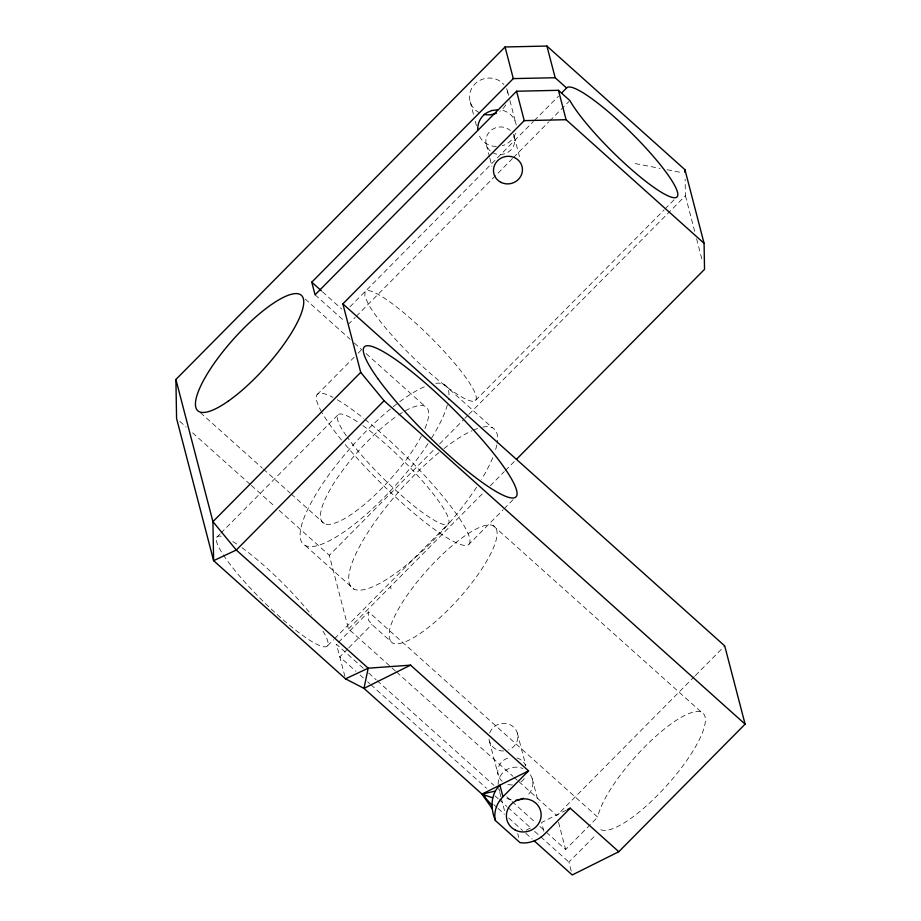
<?xml version="1.0" encoding="UTF-8"?>
<svg xmlns="http://www.w3.org/2000/svg" width="921" height="921" viewBox="0 0 921 921"><rect width="100%" height="100%" fill="white"/><g stroke="black" fill="none" stroke-linecap="round" stroke-linejoin="round"><path stroke-width="0.69" stroke-dasharray="4.61 3.45" d="M600.964 829.717A77.548 21.275 -48.1 0 0 687.25 759.767A77.548 21.275 -48.1 0 0 676.877 719.946A77.548 21.275 -48.1 0 0 597.694 817.134L368.584 611.901L368.388 620.04L371.865 624.484L392.691 643.146A77.548 21.275 -48.1 0 0 478.966 573.184A77.548 21.275 -48.1 0 0 468.593 533.363A77.548 21.275 -48.1 0 0 389.41 630.563L389.215 638.702L392.691 643.146M349.957 306.82L533.351 121.572M534.353 120.559L558.54 96.129M348.196 324.491L355.253 317.365M356.254 316.34L512.444 158.585M513.446 157.56L548.72 121.94M549.722 120.927L568.867 101.586M317.1 394.625L354.125 357.233M358.119 353.192L361.124 350.153M216.919 537.15L219.946 534.088M220.948 533.075L337.834 415.003M475.65 400.244L664.076 209.919M665.089 208.894L675.162 198.717M395.5 671.075L348.506 628.974L329.315 555.294L434.528 449.057M439.582 443.957L463.862 419.435M464.875 418.41L467.903 415.348M468.916 414.323L685.408 195.724L685.12 179.296M327.496 645.84L333.54 639.738M334.553 638.713L448.412 523.704M348.506 628.974L483.191 492.931M490.248 485.804L504.351 471.552M505.364 470.539L515.438 460.362M338.525 642.259L368.584 611.901M347.816 648.775L339.803 656.869L355.863 671.248M348.817 647.762L371.865 624.484M345.283 444.613A106.617 18.351 44.7 0 0 469.146 544.081L503.165 509.727M504.155 508.714L513.17 499.619M694.376 676.567L556.779 815.546L518.327 781.112M695.39 675.553L724.723 645.909M546.36 832.25L565.632 849.519L597.694 817.134M571.25 871.093L568.913 862.102L595.956 834.771M526.213 830.143L531.336 827.588M566.473 810.043L541.571 822.476L544.253 832.768M496.35 146.439L492.39 146.105A19.387 18.374 -14 0 1 478.494 133.626M635.237 163.581L660.161 168.405M667.092 169.74L679.56 172.158M443.703 384.172L492.298 427.712M315.063 294.812L344.995 321.613M305.219 299.037L350.084 339.227M354.355 343.049L361.826 349.75M366.098 353.572L424.846 406.196M493.23 525.695L701.514 712.267M200.41 412.654L262.358 468.156M263.429 469.111L290.127 493.034M291.197 493.99L324.307 523.646M179.779 421.346L186.192 427.091M192.593 432.824L250.27 484.492M251.341 485.448L274.838 506.504M279.109 510.326L329.315 555.294M305.45 545.669L354.055 589.21M396.571 672.031L512.997 776.322M514.056 777.278L517.268 780.145M363.288 668.266L336.522 644.286L345.525 678.835M368.642 673.055L376.136 679.767M377.207 680.723L493.898 785.268M506.746 796.769L511.028 800.602M512.099 801.569L535.654 822.66M539.936 826.505L545.29 831.295M360.146 675.093L363.358 677.971M367.64 681.805L369.781 683.716M370.852 684.683L486.472 788.249M495.038 795.928L498.249 798.806M499.32 799.762L506.815 806.474M507.885 807.429L530.369 827.576M534.652 831.41L568.913 862.102M493.748 804.62L496.96 807.498M498.019 808.454L504.432 814.199M508.703 818.021L522.587 830.454M525.776 833.309L532.108 838.985M322.465 291.761L341.714 309.03M516.197 124.945A19.387 18.339 -14.6 0 0 515.656 122.597L513.653 118.233A19.387 18.374 -14 0 0 501.772 110.129M685.408 195.724L695.148 233.232M696.598 238.781L702.366 261.011M507.402 90.914L509.555 99.18M509.923 100.562L515.656 122.597M514.24 136.584L520.158 159.275M486.38 144.885L489.512 156.904M489.857 158.239L491.941 166.241M470.251 101.978L473.831 115.747M475.271 121.25L476.698 126.753M558.552 822.349L565.632 849.519M532.234 778.74L538.336 802.156M517.326 733.012L525.81 765.627M517.717 833.632L518.73 837.488M489.454 741.313L498.307 775.286M500.943 796.964L498.791 788.698A17.453 16.509 -14.6 0 0 499.873 791.369M501.3 798.346L504.892 812.115M390.492 586.562L391.08 588.841M398.517 414.98A77.548 21.275 -48.1 0 1 424.282 430.061M421.392 436.024A77.548 21.275 -48.1 0 1 349.324 515.725A77.548 21.275 -48.1 0 1 325.758 497.847A77.548 21.275 -48.1 0 1 395.961 416.729M362.862 425.537A77.548 13.343 44.7 0 1 439.455 502.256A77.548 13.343 44.7 0 1 425.398 514.597A77.548 13.343 44.7 0 1 348.184 438.419M346.342 435.817A77.548 13.343 44.7 0 1 358.591 422.555M322.949 631.092A77.548 13.343 44.7 0 1 270.417 608.332A77.548 13.343 44.7 0 1 223.078 536.793M232.794 541.571A77.548 13.343 44.7 0 1 237.676 544.691M241.947 547.684A77.548 13.343 44.7 0 1 311.551 615.078M524.245 778.556A14.54 13.757 -14.6 0 1 520.733 782.09M512.479 784.922A14.54 13.757 -14.6 0 1 506.32 783.886M502.164 781.307A14.54 13.757 -14.6 0 1 498.537 766.974A14.54 13.757 -14.6 0 1 510.741 757.442M516.957 757.96A14.54 13.757 -14.6 0 1 525.764 765.858M530.427 774.814A17.453 16.509 -14.6 0 1 526.328 796.412M511.293 799.889A17.453 16.509 -14.6 0 1 505.157 797.287M498.123 784.439A17.453 16.509 -14.6 0 1 522.955 768.551M489.684 733.012A14.54 13.757 -14.6 0 1 513.469 726.991A14.54 13.757 -14.6 0 1 508.565 749.924M503.626 750.96A14.54 13.757 -14.6 0 1 488.901 737.767M513.342 134.362A14.54 13.757 -14.6 0 1 510.28 150.503A14.54 13.757 -14.6 0 1 493.276 152.978M490.237 150.917A14.54 13.757 -14.6 0 1 489.891 131.404A14.54 13.757 -14.6 0 1 510.384 130.563M482.811 427.102A106.617 29.253 -48.1 0 1 497.11 443.369M496.799 445.004A106.617 29.253 -48.1 0 1 495.199 451.002M492.735 457.702A106.617 29.253 -48.1 0 1 481.579 479.311M476.606 487.221A106.617 29.253 -48.1 0 1 351.88 587.725A106.617 29.253 -48.1 0 1 439.501 452.142M443.968 448.585A106.617 29.253 -48.1 0 1 471.978 430.752M473.302 430.165A106.617 29.253 -48.1 0 1 478.321 428.265M435.829 383.32A106.617 29.253 -48.1 0 1 448.515 399.829M447.353 404.975A106.617 29.253 -48.1 0 1 431.627 437.993M428 443.68A106.617 29.253 -48.1 0 1 303.113 544.035A106.617 29.253 -48.1 0 1 392.024 407.704M393.14 406.806A106.617 29.253 -48.1 0 1 398.655 402.523M399.737 401.717A106.617 29.253 -48.1 0 1 426.009 386.095M364.946 419.366A106.617 18.351 44.7 0 1 469.146 544.081M341.461 439.973A106.617 18.351 44.7 0 1 322.189 412.93M321.613 411.929A106.617 18.351 44.7 0 1 332.965 397.354M337.351 399.772A106.617 18.351 44.7 0 1 363.795 418.445M515.484 133.28A19.387 18.339 -14.6 0 1 502.394 145.691M505.721 104.948A19.387 18.339 -14.6 0 1 499.827 111.291M479.45 112.776A19.387 18.339 -14.6 0 1 474.096 84.928A19.387 18.339 -14.6 0 1 503.96 84.617M506.55 88.669A19.387 18.339 -14.6 0 1 508.15 95.646M365.073 291.554L364.82 296.148L368.354 304.137A77.548 13.343 44.7 0 0 457.403 394.349A77.548 13.343 44.7 0 0 447.03 354.527A77.548 13.343 44.7 0 0 365.073 291.554"/><path stroke-width="1.38" d="M495.406 820.553C490.479 808.926 490.26 794.478 499.919 785.164L502.935 796.746A29.081 27.515 -14.6 0 0 494.784 816.605L495.406 820.553L520.066 842.646L524.245 842.991A29.081 27.515 -14.6 0 0 544.599 834.058L570.214 808.189L618.808 851.718L745.101 724.148L724.723 645.909L342.877 303.861L524.245 120.628L566.093 119.707L704.081 243.328L704.53 269.346L516.439 459.337M485.206 796.976L363.979 688.378L345.525 678.835L213.614 560.67L176.579 418.479L175.899 379.464L505.065 46.971L546.913 46.05L684.959 169.706L704.081 243.328M311.77 282.171L513.296 78.596L555.167 77.732L566.599 87.99A77.548 13.343 44.7 0 1 648.557 150.963A77.548 13.343 44.7 0 1 658.929 190.785A77.548 13.343 44.7 0 1 569.88 100.562L558.437 90.316L516.589 91.237L315.063 294.812L311.77 282.171L321.394 290.806M561.568 93.079L566.599 87.99M360.721 372.372L212.935 521.654L213.614 560.67L236.294 550.033L384.08 400.75L360.721 372.372L342.877 303.861M502.935 796.746L528.562 770.865L410.536 665.146L368.204 668.197L345.525 678.835M410.536 665.146L363.979 688.378L368.204 668.197L236.294 550.033L212.935 521.654L175.899 379.464M492.39 808.96L482.005 794.098L528.562 770.865M567.727 809.421L570.214 808.189M618.808 851.718L572.252 874.95L534.226 840.885M491.768 805.023L482.005 794.098L495.417 791.058M497.8 109.795L491.768 110.532L487.14 112.558A19.387 18.362 -14.2 0 0 477.757 128.894L477.849 129.527M482.005 794.098L492.631 797.839M384.08 400.75L745.101 724.148M546.913 46.05L555.167 77.732M558.437 90.316L566.093 119.707M505.065 46.971L513.296 78.596M516.589 91.237L524.245 120.628M684.959 169.706L685.005 172.446M523.462 798.242A17.453 16.509 -14.6 0 1 515.795 800.268M496.511 113.133A19.387 18.339 -14.6 0 1 484.135 114.423M228.224 401.165A77.548 21.275 -48.1 0 0 303.354 298.692A77.548 21.275 -48.1 0 0 217.252 359.075A77.548 21.275 -48.1 0 0 228.224 401.165M515.323 830.097A17.453 16.509 -14.6 0 0 541.157 814.682A17.453 16.509 -14.6 0 0 514.827 801.431A17.453 16.509 -14.6 0 0 515.323 830.097M500.92 182.346A14.54 13.757 -14.6 0 0 522.449 169.499A14.54 13.757 -14.6 0 0 500.506 158.458A14.54 13.757 -14.6 0 0 500.92 182.346M378.358 379.325A106.617 18.351 44.7 0 0 510.637 497.812A106.617 18.351 44.7 0 0 431.442 388.432A106.617 18.351 44.7 0 0 378.358 379.325"/></g></svg>
